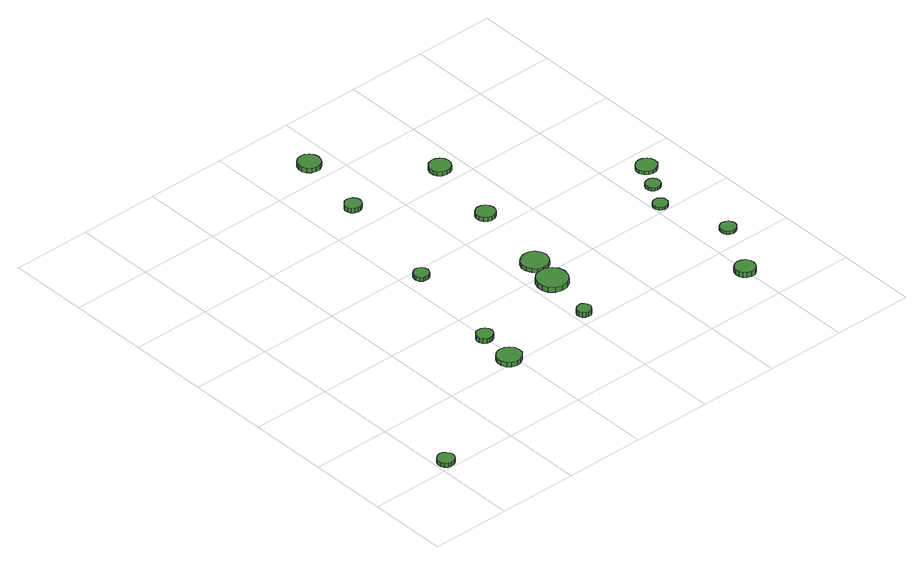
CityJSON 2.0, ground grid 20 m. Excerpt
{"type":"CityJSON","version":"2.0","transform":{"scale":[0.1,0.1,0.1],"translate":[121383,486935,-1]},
"CityObjects":{
"tree1":{"type":"SolitaryVegetationObject","attributes":{"function":"something"},"geometry":[{"type":"MultiSurface","lod":"1","boundaries":[[[0,1,2,3,4,5,6,7,8,9,10,11,12,13,14]],[[15,16,17,18,19,20,21,22,23,24,25,26,27,28,29]],[[0,29,28,1]],[[1,28,27,2]],[[2,27,26,3]],[[3,26,25,4]],[[4,25,24,5]],[[5,24,23,6]],[[6,23,22,7]],[[7,22,21,8]],[[8,21,20,9]],[[9,20,19,10]],[[10,19,18,11]],[[11,18,17,12]],[[12,17,16,13]],[[13,16,15,14]],[[14,15,29,0]]]}]},
"tree2":{"type":"SolitaryVegetationObject","attributes":{"function":"something"},"geometry":[{"type":"MultiSurface","lod":"1","boundaries":[[[30,31,32,33,34,35,36,37,38,39,40,41,42,43,44]],[[45,46,47,48,49,50,51,52,53,54,55,56,57,58,59]],[[30,59,58,31]],[[31,58,57,32]],[[32,57,56,33]],[[33,56,55,34]],[[34,55,54,35]],[[35,54,53,36]],[[36,53,52,37]],[[37,52,51,38]],[[38,51,50,39]],[[39,50,49,40]],[[40,49,48,41]],[[41,48,47,42]],[[42,47,46,43]],[[43,46,45,44]],[[44,45,59,30]]]}]},
"tree3":{"type":"SolitaryVegetationObject","attributes":{"function":"something"},"geometry":[{"type":"MultiSurface","lod":"1","boundaries":[[[60,61,62,63,64,65,66,67,68,69,70,71,72,73,74]],[[75,76,77,78,79,80,81,82,83,84,85,86,87,88,89]],[[60,89,88,61]],[[61,88,87,62]],[[62,87,86,63]],[[63,86,85,64]],[[64,85,84,65]],[[65,84,83,66]],[[66,83,82,67]],[[67,82,81,68]],[[68,81,80,69]],[[69,80,79,70]],[[70,79,78,71]],[[71,78,77,72]],[[72,77,76,73]],[[73,76,75,74]],[[74,75,89,60]]]}]},
"tree4":{"type":"SolitaryVegetationObject","attributes":{"function":"something"},"geometry":[{"type":"MultiSurface","lod":"1","boundaries":[[[90,91,92,93,94,95,96,97,98,99,100,101,102,103,104]],[[105,106,107,108,109,110,111,112,113,114,115,116,117,118,119]],[[90,119,118,91]],[[91,118,117,92]],[[92,117,116,93]],[[93,116,115,94]],[[94,115,114,95]],[[95,114,113,96]],[[96,113,112,97]],[[97,112,111,98]],[[98,111,110,99]],[[99,110,109,100]],[[100,109,108,101]],[[101,108,107,102]],[[102,107,106,103]],[[103,106,105,104]],[[104,105,119,90]]]}]},
"tree5":{"type":"SolitaryVegetationObject","attributes":{"function":"something"},"geometry":[{"type":"MultiSurface","lod":"1","boundaries":[[[120,121,122,123,124,125,126,127,128,129,130,131,132,133,134]],[[135,136,137,138,139,140,141,142,143,144,145,146,147,148,149]],[[120,149,148,121]],[[121,148,147,122]],[[122,147,146,123]],[[123,146,145,124]],[[124,145,144,125]],[[125,144,143,126]],[[126,143,142,127]],[[127,142,141,128]],[[128,141,140,129]],[[129,140,139,130]],[[130,139,138,131]],[[131,138,137,132]],[[132,137,136,133]],[[133,136,135,134]],[[134,135,149,120]]]}]},
"tree6":{"type":"SolitaryVegetationObject","attributes":{"function":"something"},"geometry":[{"type":"MultiSurface","lod":"1","boundaries":[[[150,151,152,153,154,155,156,157,158,159,160,161,162,163,164]],[[165,166,167,168,169,170,171,172,173,174,175,176,177,178,179]],[[150,179,178,151]],[[151,178,177,152]],[[152,177,176,153]],[[153,176,175,154]],[[154,175,174,155]],[[155,174,173,156]],[[156,173,172,157]],[[157,172,171,158]],[[158,171,170,159]],[[159,170,169,160]],[[160,169,168,161]],[[161,168,167,162]],[[162,167,166,163]],[[163,166,165,164]],[[164,165,179,150]]]}]},
"tree7":{"type":"SolitaryVegetationObject","attributes":{"function":"something"},"geometry":[{"type":"MultiSurface","lod":"1","boundaries":[[[180,181,182,183,184,185,186,187,188,189,190,191,192,193,194]],[[195,196,197,198,199,200,201,202,203,204,205,206,207,208,209]],[[180,209,208,181]],[[181,208,207,182]],[[182,207,206,183]],[[183,206,205,184]],[[184,205,204,185]],[[185,204,203,186]],[[186,203,202,187]],[[187,202,201,188]],[[188,201,200,189]],[[189,200,199,190]],[[190,199,198,191]],[[191,198,197,192]],[[192,197,196,193]],[[193,196,195,194]],[[194,195,209,180]]]}]},
"tree8":{"type":"SolitaryVegetationObject","attributes":{"function":"something"},"geometry":[{"type":"MultiSurface","lod":"1","boundaries":[[[210,211,212,213,214,215,216,217,218,219,220,221,222,223,224]],[[225,226,227,228,229,230,231,232,233,234,235,236,237,238,239]],[[210,239,238,211]],[[211,238,237,212]],[[212,237,236,213]],[[213,236,235,214]],[[214,235,234,215]],[[215,234,233,216]],[[216,233,232,217]],[[217,232,231,218]],[[218,231,230,219]],[[219,230,229,220]],[[220,229,228,221]],[[221,228,227,222]],[[222,227,226,223]],[[223,226,225,224]],[[224,225,239,210]]]}]},
"tree9":{"type":"SolitaryVegetationObject","attributes":{"function":"something"},"geometry":[{"type":"MultiSurface","lod":"1","boundaries":[[[240,241,242,243,244,245,246,247,248,249,250,251,252,253,254]],[[255,256,257,258,259,260,261,262,263,264,265,266,267,268,269]],[[240,269,268,241]],[[241,268,267,242]],[[242,267,266,243]],[[243,266,265,244]],[[244,265,264,245]],[[245,264,263,246]],[[246,263,262,247]],[[247,262,261,248]],[[248,261,260,249]],[[249,260,259,250]],[[250,259,258,251]],[[251,258,257,252]],[[252,257,256,253]],[[253,256,255,254]],[[254,255,269,240]]]}]},
"tree10":{"type":"SolitaryVegetationObject","attributes":{"function":"something"},"geometry":[{"type":"MultiSurface","lod":"1","boundaries":[[[270,271,272,273,274,275,276,277,278,279,280,281,282,283,284]],[[285,286,287,288,289,290,291,292,293,294,295,296,297,298,299]],[[270,299,298,271]],[[271,298,297,272]],[[272,297,296,273]],[[273,296,295,274]],[[274,295,294,275]],[[275,294,293,276]],[[276,293,292,277]],[[277,292,291,278]],[[278,291,290,279]],[[279,290,289,280]],[[280,289,288,281]],[[281,288,287,282]],[[282,287,286,283]],[[283,286,285,284]],[[284,285,299,270]]]}]},
"tree11":{"type":"SolitaryVegetationObject","attributes":{"function":"something"},"geometry":[{"type":"MultiSurface","lod":"1","boundaries":[[[300,301,302,303,304,305,306,307,308,309,310,311,312,313,314]],[[315,316,317,318,319,320,321,322,323,324,325,326,327,328,329]],[[300,329,328,301]],[[301,328,327,302]],[[302,327,326,303]],[[303,326,325,304]],[[304,325,324,305]],[[305,324,323,306]],[[306,323,322,307]],[[307,322,321,308]],[[308,321,320,309]],[[309,320,319,310]],[[310,319,318,311]],[[311,318,317,312]],[[312,317,316,313]],[[313,316,315,314]],[[314,315,329,300]]]}]},
"tree12":{"type":"SolitaryVegetationObject","attributes":{"function":"something"},"geometry":[{"type":"MultiSurface","lod":"1","boundaries":[[[330,331,332,333,334,335,336,337,338,339,340,341,342,343,344]],[[345,346,347,348,349,350,351,352,353,354,355,356,357,358,359]],[[330,359,358,331]],[[331,358,357,332]],[[332,357,356,333]],[[333,356,355,334]],[[334,355,354,335]],[[335,354,353,336]],[[336,353,352,337]],[[337,352,351,338]],[[338,351,350,339]],[[339,350,349,340]],[[340,349,348,341]],[[341,348,347,342]],[[342,347,346,343]],[[343,346,345,344]],[[344,345,359,330]]]}]},
"tree13":{"type":"SolitaryVegetationObject","attributes":{"function":"something"},"geometry":[{"type":"MultiSurface","lod":"1","boundaries":[[[360,361,362,363,364,365,366,367,368,369,370,371,372,373,374]],[[375,376,377,378,379,380,381,382,383,384,385,386,387,388,389]],[[360,389,388,361]],[[361,388,387,362]],[[362,387,386,363]],[[363,386,385,364]],[[364,385,384,365]],[[365,384,383,366]],[[366,383,382,367]],[[367,382,381,368]],[[368,381,380,369]],[[369,380,379,370]],[[370,379,378,371]],[[371,378,377,372]],[[372,377,376,373]],[[373,376,375,374]],[[374,375,389,360]]]}]},
"tree14":{"type":"SolitaryVegetationObject","attributes":{"function":"something"},"geometry":[{"type":"MultiSurface","lod":"1","boundaries":[[[390,391,392,393,394,395,396,397,398,399,400,401,402,403,404]],[[405,406,407,408,409,410,411,412,413,414,415,416,417,418,419]],[[390,419,418,391]],[[391,418,417,392]],[[392,417,416,393]],[[393,416,415,394]],[[394,415,414,395]],[[395,414,413,396]],[[396,413,412,397]],[[397,412,411,398]],[[398,411,410,399]],[[399,410,409,400]],[[400,409,408,401]],[[401,408,407,402]],[[402,407,406,403]],[[403,406,405,404]],[[404,405,419,390]]]}]},
"tree15":{"type":"SolitaryVegetationObject","attributes":{"function":"something"},"geometry":[{"type":"MultiSurface","lod":"1","boundaries":[[[420,421,422,423,424,425,426,427,428,429,430,431,432,433,434]],[[435,436,437,438,439,440,441,442,443,444,445,446,447,448,449]],[[420,449,448,421]],[[421,448,447,422]],[[422,447,446,423]],[[423,446,445,424]],[[424,445,444,425]],[[425,444,443,426]],[[426,443,442,427]],[[427,442,441,428]],[[428,441,440,429]],[[429,440,439,430]],[[430,439,438,431]],[[431,438,437,432]],[[432,437,436,433]],[[433,436,435,434]],[[434,435,449,420]]]}]},
"tree16":{"type":"SolitaryVegetationObject","attributes":{"function":"something"},"geometry":[{"type":"MultiSurface","lod":"1","boundaries":[[[450,451,452,453,454,455,456,457,458,459,460,461,462,463,464]],[[465,466,467,468,469,470,471,472,473,474,475,476,477,478,479]],[[450,479,478,451]],[[451,478,477,452]],[[452,477,476,453]],[[453,476,475,454]],[[454,475,474,455]],[[455,474,473,456]],[[456,473,472,457]],[[457,472,471,458]],[[458,471,470,459]],[[459,470,469,460]],[[460,469,468,461]],[[461,468,467,462]],[[462,467,466,463]],[[463,466,465,464]],[[464,465,479,450]]]}]}
},
"vertices":[
[48,25,17],[46,33,17],[41,40,17],[34,45,17],[25,46,17],[17,43,17],[10,37,17],[7,29,17],[7,20,17],[10,12,17],[17,6,17],[25,4,17],[34,5,17],[41,9,17],[46,16,17],[46,16,6],[41,9,6],[34,5,6],[25,4,6],[17,6,6],[10,12,6],[7,20,6],[7,29,6],[10,37,6],[17,43,6],[25,46,6],[34,45,6],[41,40,6],[46,33,6],[48,25,6],
[410,208,27],[408,220,27],[400,230,27],[390,236,27],[377,238,27],[365,234,27],[356,226,27],[351,214,27],[351,202,27],[356,190,27],[365,182,27],[377,178,27],[390,180,27],[400,186,27],[408,196,27],[408,196,15],[400,186,15],[390,180,15],[377,178,15],[365,182,15],[356,190,15],[351,202,15],[351,214,15],[356,226,15],[365,234,15],[377,238,15],[390,236,15],[400,230,15],[408,220,15],[410,208,15],
[417,308,23],[415,316,23],[410,323,23],[402,327,23],[394,328,23],[386,326,23],[380,320,23],[376,312,23],[376,304,23],[380,296,23],[386,290,23],[394,288,23],[402,289,23],[410,293,23],[415,300,23],[415,300,10],[410,293,10],[402,289,10],[394,288,10],[386,290,10],[380,296,10],[376,304,10],[376,312,10],[380,320,10],[386,326,10],[394,328,10],[402,327,10],[410,323,10],[415,316,10],[417,308,10],
[467,578,17],[465,586,17],[461,592,17],[454,596,17],[446,597,17],[439,594,17],[433,589,17],[430,582,17],[430,574,17],[433,567,17],[439,562,17],[446,560,17],[454,560,17],[461,564,17],[465,571,17],[465,571,6],[461,564,6],[454,560,6],[446,560,6],[439,562,6],[433,567,6],[430,574,6],[430,582,6],[433,589,6],[439,594,6],[446,597,6],[454,596,6],[461,592,6],[465,586,6],[467,578,6],
[642,231,23],[640,238,23],[636,244,23],[630,248,23],[623,248,23],[616,246,23],[610,241,23],[607,234,23],[607,227,23],[610,221,23],[616,216,23],[623,213,23],[630,214,23],[636,218,23],[640,224,23],[640,224,10],[636,218,10],[630,214,10],[623,213,10],[616,216,10],[610,221,10],[607,227,10],[607,234,10],[610,241,10],[616,246,10],[623,248,10],[630,248,10],[636,244,10],[640,238,10],[642,231,10],
[689,368,19],[686,383,19],[677,396,19],[663,404,19],[647,405,19],[632,401,19],[620,390,19],[614,375,19],[614,360,19],[620,345,19],[632,334,19],[647,330,19],[663,331,19],[677,339,19],[686,352,19],[686,352,6],[677,339,6],[663,331,6],[647,330,6],[632,334,6],[620,345,6],[614,360,6],[614,375,6],[620,390,6],[632,401,6],[647,405,6],[663,404,6],[677,396,6],[686,383,6],[689,368,6],
[527,871,18],[525,880,18],[520,887,18],[512,891,18],[504,892,18],[496,889,18],[490,883,18],[486,876,18],[486,867,18],[490,860,18],[496,854,18],[504,851,18],[512,852,18],[520,856,18],[525,863,18],[525,863,6],[520,856,6],[512,852,6],[504,851,6],[496,854,6],[490,860,6],[486,867,6],[486,876,6],[490,883,6],[496,889,6],[504,892,6],[512,891,6],[520,887,6],[525,880,6],[527,871,6],
[701,444,17],[698,458,17],[690,469,17],[678,476,17],[664,477,17],[651,473,17],[641,464,17],[635,451,17],[635,437,17],[641,425,17],[651,415,17],[664,411,17],[678,413,17],[690,419,17],[698,431,17],[698,431,6],[690,419,6],[678,413,6],[664,411,6],[651,415,6],[641,425,6],[635,437,6],[635,451,6],[641,464,6],[651,473,6],[664,477,6],[678,476,6],[690,469,6],[698,458,6],[701,444,6],
[566,1054,18],[563,1065,18],[557,1074,18],[547,1080,18],[535,1081,18],[524,1078,18],[516,1070,18],[511,1059,18],[511,1048,18],[516,1037,18],[524,1030,18],[535,1026,18],[547,1027,18],[557,1033,18],[563,1042,18],[563,1042,6],[557,1033,6],[547,1027,6],[535,1026,6],[524,1030,6],[516,1037,6],[511,1048,6],[511,1059,6],[516,1070,6],[524,1078,6],[535,1081,6],[547,1080,6],[557,1074,6],[563,1065,6],[566,1054,6],
[731,653,17],[729,663,17],[723,671,17],[714,676,17],[704,677,17],[695,674,17],[688,667,17],[684,658,17],[684,648,17],[688,639,17],[695,632,17],[704,629,17],[714,630,17],[723,635,17],[729,643,17],[729,643,6],[723,635,6],[714,630,6],[704,629,6],[695,632,6],[688,639,6],[684,648,6],[684,658,6],[688,667,6],[695,674,6],[704,677,6],[714,676,6],[723,671,6],[729,663,6],[731,653,6],
[773,850,17],[771,861,17],[764,869,17],[755,875,17],[744,876,17],[733,873,17],[725,865,17],[721,855,17],[721,844,17],[725,834,17],[733,827,17],[744,824,17],[755,825,17],[764,830,17],[771,839,17],[771,839,6],[764,830,6],[755,825,6],[744,824,6],[733,827,6],[725,834,6],[721,844,6],[721,855,6],[725,865,6],[733,873,6],[744,876,6],[755,875,6],[764,869,6],[771,861,6],[773,850,6],
[1021,108,23],[1019,118,23],[1013,127,23],[1004,132,23],[994,133,23],[984,130,23],[976,123,23],[972,113,23],[972,103,23],[976,94,23],[984,87,23],[994,83,23],[1004,84,23],[1013,90,23],[1019,98,23],[1019,98,10],[1013,90,10],[1004,84,10],[994,83,10],[984,87,10],[976,94,10],[972,103,10],[972,113,10],[976,123,10],[984,130,10],[994,133,10],[1004,132,10],[1013,127,10],[1019,118,10],[1021,108,10],
[1040,421,14],[1039,428,14],[1034,434,14],[1028,438,14],[1020,439,14],[1013,436,14],[1007,431,14],[1004,424,14],[1004,417,14],[1007,410,14],[1013,405,14],[1020,402,14],[1028,403,14],[1034,407,14],[1039,413,14],[1039,413,7],[1034,407,7],[1028,403,7],[1020,402,7],[1013,405,7],[1007,410,7],[1004,417,7],[1004,424,7],[1007,431,7],[1013,436,7],[1020,439,7],[1028,438,7],[1034,434,7],[1039,428,7],[1040,421,7],
[1094,252,16],[1092,260,16],[1087,267,16],[1080,271,16],[1072,272,16],[1064,269,16],[1058,264,16],[1055,256,16],[1055,248,16],[1058,241,16],[1064,235,16],[1072,233,16],[1080,234,16],[1087,238,16],[1092,244,16],[1092,244,7],[1087,238,7],[1080,234,7],[1072,233,7],[1064,235,7],[1058,241,7],[1055,248,7],[1055,256,7],[1058,264,7],[1064,269,7],[1072,272,7],[1080,271,7],[1087,267,7],[1092,260,7],[1094,252,7],
[1077,486,14],[1075,494,14],[1071,500,14],[1064,504,14],[1056,505,14],[1049,502,14],[1043,497,14],[1040,490,14],[1040,482,14],[1043,475,14],[1049,470,14],[1056,467,14],[1064,468,14],[1071,472,14],[1075,478,14],[1075,478,6],[1071,472,6],[1064,468,6],[1056,467,6],[1049,470,6],[1043,475,6],[1040,482,6],[1040,490,6],[1043,497,6],[1049,502,6],[1056,505,6],[1064,504,6],[1071,500,6],[1075,494,6],[1077,486,6],
[1118,546,15],[1116,556,15],[1110,565,15],[1100,570,15],[1090,571,15],[1080,568,15],[1072,561,15],[1067,551,15],[1067,541,15],[1072,531,15],[1080,524,15],[1090,520,15],[1100,522,15],[1110,527,15],[1116,535,15],[1116,535,6],[1110,527,6],[1100,522,6],[1090,520,6],[1080,524,6],[1072,531,6],[1067,541,6],[1067,551,6],[1072,561,6],[1080,568,6],[1090,571,6],[1100,570,6],[1110,565,6],[1116,556,6],[1118,546,6]
]}
